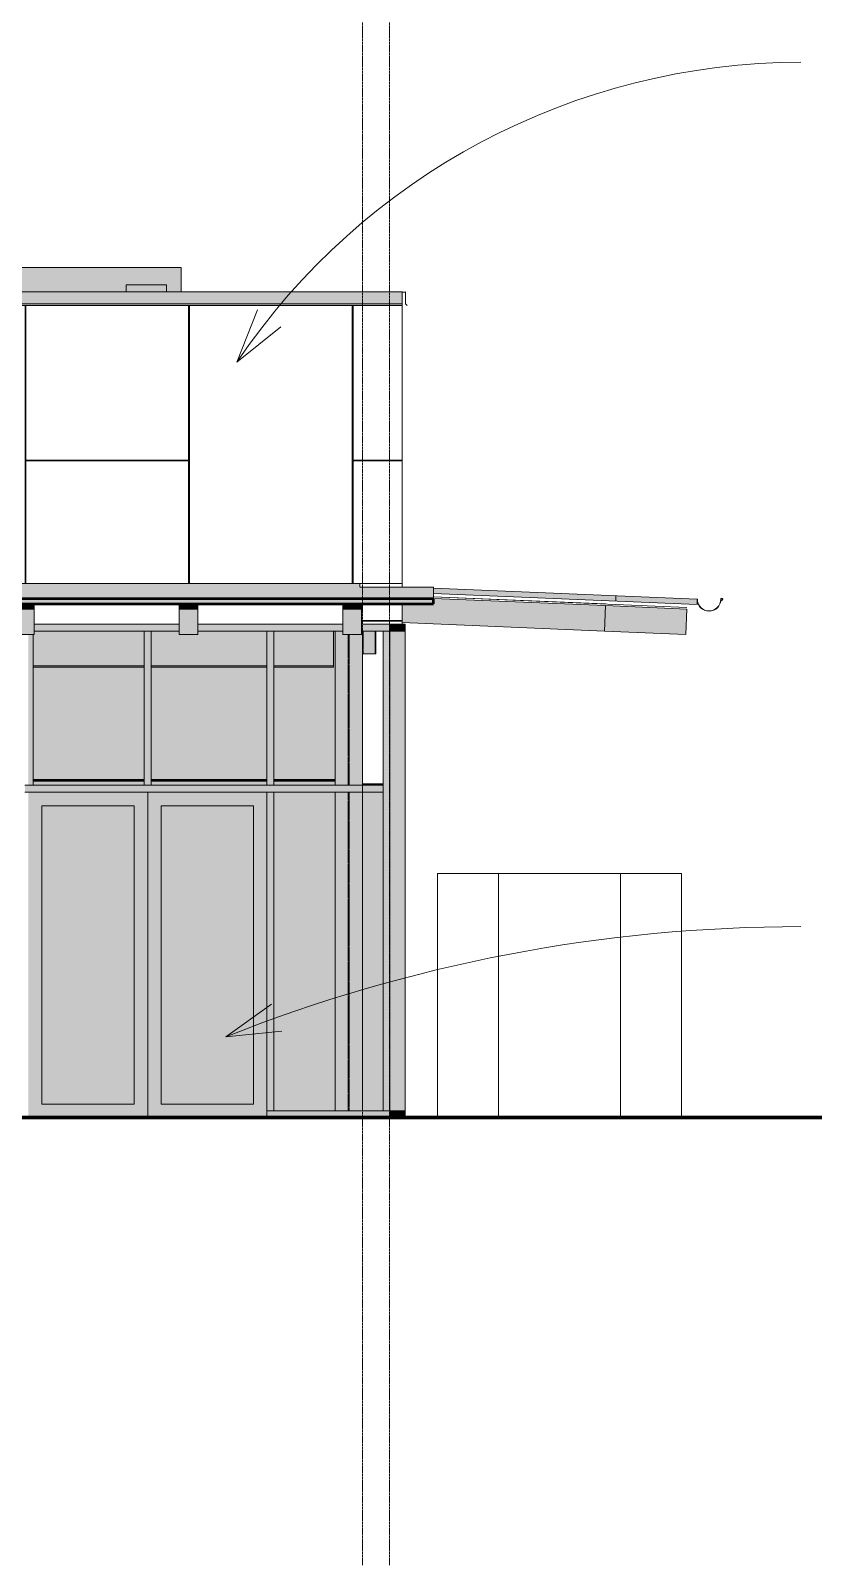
# Model space of a CAD drawing. Header units: inches. Extents: x 20478 to 36684, y -248 to 750.
# Drawn here: x 22689.5 to 22920.3, y -132 to 320.5 of the extents above; entities that cross this region are included whole.
import ezdxf

# ---------------------------------------------------------------- set-up
doc = ezdxf.new("R2010")
doc.units = ezdxf.units.IN
doc.header["$MEASUREMENT"] = 0
doc.linetypes.add('Grid Line 1_2_', pattern=[0.875, 0.5, -0.125, 0.125, -0.125])
doc.linetypes.add('Hidden 1_8_', pattern=[0.1875, 0.125, -0.0625])
for name, color, linetype, lineweight in [('A-DOOR', 31, 'Continuous', 13), ('A-GLAZ-CWMG', 51, 'Continuous', 9), ('A-ROOF', 132, 'Continuous', 13), ('A-ROOF-OTLN', 132, 'Continuous', 9), ('A-WALL', 113, 'Continuous', 13), ('A-WALL-PATT', 111, 'Continuous', 13), ('C-TOPO', 7, 'Continuous', 9), ('E-ELEC-EQPM', 71, 'Continuous', 9), ('G-ANNO-TEXT', 231, 'Continuous', 9), ('I-WALL', 2, 'Continuous', 13), ('L-SITE-WALL', 31, 'Continuous', 13), ('M-EQPM', 50, 'Continuous', 9), ('S-BEAM', 12, 'Continuous', 9), ('S-COLS', 52, 'Continuous', 9), ('S-GRID', 1, 'Continuous', 9)]:
    doc.layers.add(name, color=color, linetype=linetype, lineweight=lineweight)
pattern_1 = [(90, (22247.8, 677.25), (-193, -193), [48, -145]), (180, (22247.8, 677.25), (-2e-14, -193), [96.25, -96.75]), (270, (22151.55, 725.25), (-193, -193), [48, -145]), (180, (22247.8, 725.25), (-2e-14, -193), [96.25, -96.75]), (270, (22151.3, 725.25), (-193, -193), [48, -145]), (180, (22151.3, 725.25), (-2e-14, -193), [96.25, -96.75]), (90, (22055.05, 677.25), (-193, -193), [48, -145]), (180, (22151.3, 677.25), (-2e-14, -193), [96.25, -96.75]), (90, (22199.8, 725.5), (-193, -193), [48, -145]), (180, (22248.05, 725.5), (-2e-14, -193), [48.25, -144.75]), (180, (22248.05, 773.5), (-2e-14, -193), [48.25, -144.75]), (90, (22103.3, 725.5), (-193, -193), [48, -145]), (180, (22199.55, 725.5), (-2e-14, -193), [96.25, -96.75]), (270, (22199.55, 773.5), (-193, -193), [48, -145]), (180, (22199.55, 773.5), (-2e-14, -193), [96.25, -96.75]), (180, (22103.05, 725.5), (-2e-14, -193), [48, -145]), (270, (22103.05, 773.5), (-193, -193), [48, -145]), (180, (22103.05, 773.5), (-2e-14, -193), [48, -145]), (90, (22247.8, 773.75), (-193, -193), [48, -145]), (180, (22247.8, 773.75), (-2e-14, -193), [96.25, -96.75]), (270, (22151.55, 821.75), (-193, -193), [48, -145]), (180, (22247.8, 821.75), (-2e-14, -193), [96.25, -96.75]), (270, (22151.3, 821.75), (-193, -193), [48, -145]), (180, (22151.3, 821.75), (-2e-14, -193), [96.25, -96.75]), (270, (22055.05, 821.75), (-193, -193), [48, -145]), (180, (22151.3, 773.75), (-2e-14, -193), [96.25, -96.75]), (90, (22199.8, 822), (-193, -193), [48, -145]), (180, (22248.05, 822), (-2e-14, -193), [48.25, -144.75]), (180, (22248.05, 870), (-2e-14, -193), [48.25, -144.75]), (90, (22103.3, 822), (-193, -193), [48, -145]), (180, (22199.55, 822), (-2e-14, -193), [96.25, -96.75]), (270, (22199.55, 870), (-193, -193), [48, -145]), (180, (22199.55, 870), (-2e-14, -193), [96.25, -96.75]), (180, (22103.05, 822), (-2e-14, -193), [48, -145]), (270, (22103.05, 870), (-193, -193), [48, -145]), (180, (22103.05, 870), (-2e-14, -193), [48, -145])]

# ---------------------------------------------------------------- blocks, each defined once
blk = doc.blocks.new('Girt_C - 8_D-1111111-Elevation - West')
at = {"layer": 'S-BEAM'}
h = blk.add_hatch(color=256, dxfattribs=at)
h.paths.add_polyline_path([(22104.34, 99.25), (22294.74, 99.25), (22294.74, 99.73), (21812.22, 99.73), (21812.16, 99.54), (21811.9, 99.33), (21811.81, 99.25), (22026.88, 99.25)], flags=0)
h.paths.add_polyline_path([(22779.3, 99.25), (22779.3, 99.73), (22761.18, 99.73), (22761.18, 99.25), (22762.8, 99.25)], flags=0)
h.paths.add_polyline_path([(21143.93, 99.25), (21143.93, 99.73), (21143.68, 99.73), (21143.68, 99.25)], flags=0)
h.paths.add_polyline_path([(21145.93, 99.25), (21180.12, 99.25), (21180.12, 99.73), (21145.93, 99.73)], flags=0)
h.paths.add_polyline_path([(22759.18, 99.25), (22759.18, 99.73), (22724.99, 99.73), (22724.99, 99.25)], flags=0)
h.paths.add_polyline_path([(21733, 99.25), (21766.07, 99.25), (21766.07, 99.73), (21733, 99.73)], flags=0)
h.paths.add_polyline_path([(22722.99, 99.25), (22722.99, 99.73), (22690.18, 99.73), (22690.18, 99.25)], flags=0)
h.paths.add_polyline_path([(21768.07, 99.25), (21802.25, 99.25), (21802.25, 99.73), (21768.07, 99.73)], flags=0)
h.paths.add_polyline_path([(22685.43, 99.25), (22685.43, 99.73), (22652.62, 99.73), (22652.62, 99.25)], flags=0)
h.paths.add_polyline_path([(22650.62, 99.25), (22650.62, 99.73), (22616.43, 99.73), (22616.43, 99.25), (22646.6, 99.25)], flags=0)
h.paths.add_polyline_path([(21804.37, 99.25), (21804.35, 99.54), (21804.25, 99.73), (21804.25, 99.25)], flags=0)
h.paths.add_polyline_path([(22614.43, 99.25), (22614.43, 99.73), (22580.24, 99.73), (22580.24, 99.25)], flags=0)
h.paths.add_polyline_path([(22578.24, 99.25), (22578.24, 99.73), (22545.18, 99.73), (22545.18, 99.25), (22569.14, 99.25)], flags=0)
h.paths.add_polyline_path([(22543.18, 99.25), (22543.18, 99.73), (22542.93, 99.73), (22542.93, 99.25)], flags=0)
h.paths.add_polyline_path([(22334.55, 99.25), (22334.55, 99.73), (22300.37, 99.73), (22300.37, 99.25)], flags=0)
h = blk.add_hatch(color=256, dxfattribs=at)
h.paths.add_polyline_path([(21143.93, 96.88), (21143.93, 99.25), (21143.68, 99.25), (21143.68, 96.88)], flags=0)
h.paths.add_polyline_path([(22181.81, 96.88), (22294.74, 96.88), (22294.74, 99.25), (21807.99, 99.25), (21807.99, 96.88), (22104.34, 96.88)], flags=0)
h.paths.add_polyline_path([(22543.18, 96.88), (22543.18, 99.25), (22542.93, 99.25), (22542.93, 96.88)], flags=0)
h.paths.add_polyline_path([(21804.37, 96.88), (21804.37, 99.25), (21804.25, 99.25), (21804.25, 96.88)], flags=0)
h.paths.add_polyline_path([(22685.43, 98), (22685.43, 99.25), (22652.62, 99.25), (22652.62, 98), (22653.99, 98)], flags=0)
h.paths.add_polyline_path([(22646.6, 98), (22650.62, 98), (22650.62, 99.25), (22616.43, 99.25), (22616.43, 98)], flags=0)
h.paths.add_polyline_path([(21766.07, 98), (21766.07, 99.25), (21733, 99.25), (21733, 98)], flags=0)
h.paths.add_polyline_path([(22614.43, 98), (22614.43, 99.25), (22580.24, 99.25), (22580.24, 98)], flags=0)
h.paths.add_polyline_path([(21794.48, 98), (21802.25, 98), (21802.25, 99.25), (21768.07, 99.25), (21768.07, 98)], flags=0)
h.paths.add_polyline_path([(22569.14, 98), (22578.24, 98), (22578.24, 99.25), (22545.18, 99.25), (22545.18, 98), (22549.77, 98)], flags=0)
h.paths.add_polyline_path([(21174.76, 98), (21180.12, 98), (21180.12, 99.25), (21145.93, 99.25), (21145.93, 98), (21155.39, 98)], flags=0)
h.paths.add_polyline_path([(22690.18, 98), (22722.99, 98), (22722.99, 99.25), (22690.18, 99.25)], flags=0)
h.paths.add_polyline_path([(22759.18, 98), (22759.18, 99.25), (22724.99, 99.25), (22724.99, 98)], flags=0)
h.paths.add_polyline_path([(22300.37, 98), (22334.55, 98), (22334.55, 99.25), (22300.37, 99.25)], flags=0)
h.paths.add_polyline_path([(22761.18, 98), (22779.3, 98), (22779.3, 99.25), (22761.18, 99.25)], flags=0)
for p, q in [((22690.18, 99.73), (22722.99, 99.73)), ((22724.99, 99.73), (22759.18, 99.73)), ((22761.18, 99.73), (22779.3, 99.73)), ((22779.3, 99.73), (22779.3, 99.25)), ((22722.99, 99.25), (22690.18, 99.25)), ((22759.18, 99.25), (22724.99, 99.25)), ((22779.3, 99.25), (22761.18, 99.25)), ((22779.3, 99.25), (22779.3, 98))]:
    blk.add_line(p, q, dxfattribs=at)
blk = doc.blocks.new('W-Wide Flange-Column - B3_B-1169465-Elevation - West')
at = {"layer": 'S-COLS'}
h = blk.add_hatch(color=256, dxfattribs=at)
h.paths.add_polyline_path([(22787.3, 2), (22787.3, 96), (22779.3, 96), (22779.3, 2)], flags=0)
h.paths.add_polyline_path([(22779.3, 98), (22787.3, 98), (22787.3, 143.5), (22787.05, 143.5), (22787.01, 142.48), (22781.55, 142.48), (22781.55, 143.5), (22779.3, 143.5), (22779.3, 99.2)], flags=0)
for p, q in [((22779.3, 143.5), (22779.3, 99.73)), ((22787.3, 143.5), (22787.3, 98)), ((22779.3, 96), (22779.3, 2)), ((22787.3, 96), (22787.3, 2))]:
    blk.add_line(p, q, dxfattribs=at)
at = {"layer": 'S-COLS', "linetype": 'Hidden 1_8_'}
for p, q in [((22783.15, 98), (22783.15, 142.48)), ((22783.46, 142.48), (22783.46, 98)), ((22783.15, 2), (22783.15, 96)), ((22783.46, 96), (22783.46, 2))]:
    blk.add_line(p, q, dxfattribs=at)
blk = doc.blocks.new('HSS-Hollow Structural Section-Column - HSS4X4X1_4-1159161-Elevation - West')
at = {"layer": 'S-COLS', "linetype": 'Hidden 1_8_'}
for p, q in [((22787.54, 143.5), (22787.54, 136.73)), ((22791.07, 136.73), (22791.07, 143.5))]:
    blk.add_line(p, q, dxfattribs=at)
blk = doc.blocks.new('Carrier_48TC_Standard_Efficiency_Gas_Heat_Electric_Cooling_Packaged_Rooftop_Unit_3_to_15_nominal_tons - 15 ton 48TC__16-873539-Elevation - West')
at = {"layer": 'M-EQPM'}
for points in [[(22622.49, 243.5), (22622.49, 250.7), (22559.12, 250.7), (22559.12, 243.5), (22606.24, 243.5), (22606.24, 245.58), (22618.12, 245.58), (22618.12, 243.5)], [(22618.12, 243.5), (22618.12, 245.58), (22606.24, 245.58), (22606.24, 243.5)]]:
    blk.add_hatch(color=256, dxfattribs=at).paths.add_polyline_path(points, flags=0)
for p, q in [((22559.12, 250.7), (22622.49, 250.7)), ((22559.12, 243.5), (22559.12, 250.7)), ((22622.49, 250.7), (22622.49, 243.5)), ((22618.12, 245.58), (22606.24, 245.58)), ((22606.24, 245.58), (22606.24, 243.5)), ((22618.12, 243.5), (22618.12, 245.58))]:
    blk.add_line(p, q, dxfattribs=at)
blk = doc.blocks.new('W-Wide Flange - W12X19-1098423-Elevation - West')
at = {"layer": 'S-BEAM'}
h = blk.add_hatch(color=256, dxfattribs=at)
h.paths.add_polyline_path([(21149.8, 133.73), (21180.12, 133.73), (21180.12, 143.5), (21149.8, 143.5), (21149.8, 135.08)], flags=0)
h.paths.add_polyline_path([(22102.8, 133.73), (22102.8, 141.88), (21873.55, 141.88), (21873.55, 133.73), (22065.61, 133.73)], flags=0)
h.paths.add_polyline_path([(22778.8, 133.73), (22778.8, 143.5), (22761.18, 143.5), (22761.18, 133.73), (22762.8, 133.73)], flags=0)
h.paths.add_polyline_path([(22114.8, 133.73), (22294.74, 133.73), (22294.74, 141.88), (22114.8, 141.88), (22114.8, 135.08)], flags=0)
h.paths.add_polyline_path([(22733.3, 133.73), (22759.18, 133.73), (22759.18, 143.5), (22738.8, 143.5), (22738.8, 142.48), (22733.3, 142.48), (22733.3, 143.5), (22724.99, 143.5), (22724.99, 133.73)], flags=0)
h.paths.add_polyline_path([(21733, 133.73), (21766.07, 133.73), (21766.07, 143.5), (21733, 143.5), (21733, 135.08)], flags=0)
h.paths.add_polyline_path([(22690.18, 133.73), (22722.99, 133.73), (22722.99, 143.5), (22690.55, 143.5), (22690.55, 142.48), (22690.18, 142.48)], flags=0)
h.paths.add_polyline_path([(21768.07, 133.73), (21802.25, 133.73), (21802.25, 143.5), (21768.07, 143.5), (21768.07, 135.08)], flags=0)
h.paths.add_polyline_path([(22685.43, 133.73), (22685.43, 142.48), (22685.05, 142.48), (22685.05, 143.5), (22652.62, 143.5), (22652.62, 133.73), (22685.34, 133.73)], flags=0)
h.paths.add_polyline_path([(21812.25, 133.73), (21861.55, 133.73), (21861.55, 141.88), (21812.25, 141.88), (21812.25, 135.08)], flags=0)
h.paths.add_polyline_path([(22646.6, 133.73), (22650.62, 133.73), (22650.62, 143.5), (22642.3, 143.5), (22642.3, 142.48), (22636.8, 142.48), (22636.8, 143.5), (22616.43, 143.5), (22616.43, 133.73), (22642.3, 133.73)], flags=0)
h.paths.add_polyline_path([(22300.37, 133.73), (22334.55, 133.73), (22334.55, 143.5), (22300.37, 143.48), (22300.37, 135.08)], flags=0)
h.paths.add_polyline_path([(22588.55, 133.73), (22614.43, 133.73), (22614.43, 143.5), (22594.05, 143.5), (22594.05, 142.48), (22588.55, 142.48), (22588.55, 143.5), (22580.24, 143.5), (22580.24, 133.73)], flags=0)
h.paths.add_polyline_path([(22549.05, 133.73), (22578.24, 133.73), (22578.24, 143.5), (22549.05, 143.5), (22549.05, 135.08)], flags=0)
h.paths.add_polyline_path([(21804.3, 144), (21804.37, 144), (21804.35, 144.18), (21804.25, 144.18), (21804.29, 144)], flags=0)
h = blk.add_hatch(color=256, dxfattribs=at)
h.paths.add_polyline_path([(22762.8, 133.2), (22778.8, 133.22), (22778.8, 133.73), (22761.18, 133.73), (22761.18, 133.2)], flags=0)
h.paths.add_polyline_path([(21910.68, 133.2), (22102.8, 133.24), (22102.8, 133.73), (21873.55, 133.73), (21873.55, 133.2)], flags=0)
h.paths.add_polyline_path([(21861.55, 133.2), (21861.55, 133.73), (21812.25, 133.73), (21812.25, 133.2), (21852.58, 133.2)], flags=0)
h.paths.add_polyline_path([(22114.8, 133.2), (22294.74, 133.23), (22294.74, 133.73), (22114.8, 133.73), (22114.8, 133.21)], flags=0)
h.paths.add_polyline_path([(22759.18, 133.2), (22759.18, 133.73), (22724.99, 133.73), (22724.99, 133.2)], flags=0)
h.paths.add_polyline_path([(22300.37, 133.2), (22334.55, 133.23), (22334.55, 133.73), (22300.37, 133.73), (22300.37, 133.21)], flags=0)
h.paths.add_polyline_path([(21802.25, 133.2), (21802.25, 133.73), (21768.07, 133.73), (21768.07, 133.2), (21794.48, 133.2)], flags=0)
h.paths.add_polyline_path([(22549.05, 133.2), (22578.24, 133.23), (22578.24, 133.73), (22549.05, 133.73), (22549.05, 133.2)], flags=0)
h.paths.add_polyline_path([(21766.07, 133.2), (21766.07, 133.73), (21733, 133.73), (21733, 133.2), (21755.75, 133.2)], flags=0)
h.paths.add_polyline_path([(22580.24, 133.2), (22614.43, 133.22), (22614.43, 133.73), (22580.24, 133.73), (22580.24, 133.2)], flags=0)
h.paths.add_polyline_path([(22616.43, 133.2), (22650.62, 133.22), (22650.62, 133.73), (22616.43, 133.73), (22616.43, 133.2)], flags=0)
h.paths.add_polyline_path([(21149.8, 133.2), (21180.12, 133.22), (21180.12, 133.73), (21149.8, 133.71), (21149.8, 133.22)], flags=0)
h.paths.add_polyline_path([(22652.62, 133.2), (22685.43, 133.22), (22685.43, 133.73), (22652.62, 133.73), (22652.62, 133.2)], flags=0)
h.paths.add_polyline_path([(22690.18, 133.2), (22722.99, 133.22), (22722.99, 133.73), (22690.18, 133.73), (22690.18, 133.2)], flags=0)
h = blk.add_hatch(color=256, dxfattribs=at)
h.paths.add_polyline_path([(22762.8, 132.85), (22778.8, 132.85), (22778.8, 133.2), (22761.18, 133.2), (22761.18, 132.85)], flags=0)
h.paths.add_polyline_path([(21155.39, 132.85), (21180.12, 132.85), (21180.12, 133.2), (21149.8, 133.2), (21149.8, 132.85)], flags=0)
h.paths.add_polyline_path([(21733, 132.85), (21766.07, 132.85), (21766.07, 133.2), (21733, 133.2)], flags=0)
h.paths.add_polyline_path([(22759.18, 132.85), (22759.18, 133.2), (22724.99, 133.2), (22724.99, 132.85)], flags=0)
h.paths.add_polyline_path([(22722.99, 132.85), (22722.99, 133.2), (22690.18, 133.2), (22690.18, 132.85)], flags=0)
h.paths.add_polyline_path([(21768.07, 132.85), (21802.25, 132.85), (21802.25, 133.2), (21768.07, 133.2)], flags=0)
h.paths.add_polyline_path([(22685.43, 132.85), (22685.43, 133.2), (22652.62, 133.2), (22652.62, 132.85), (22685.34, 132.85)], flags=0)
h.paths.add_polyline_path([(21812.25, 132.85), (21861.55, 132.85), (21861.55, 133.2), (21812.25, 133.2)], flags=0)
h.paths.add_polyline_path([(22650.62, 132.85), (22650.62, 133.2), (22616.43, 133.2), (22616.43, 132.85), (22646.6, 132.85)], flags=0)
h.paths.add_polyline_path([(21873.55, 132.85), (22102.8, 132.85), (22102.8, 133.2), (21873.55, 133.2)], flags=0)
h.paths.add_polyline_path([(22614.43, 132.85), (22614.43, 133.2), (22580.24, 133.2), (22580.24, 132.85)], flags=0)
h.paths.add_polyline_path([(22578.24, 132.85), (22578.24, 133.2), (22549.05, 133.2), (22549.05, 132.85), (22569.14, 132.85)], flags=0)
h.paths.add_polyline_path([(22334.55, 132.85), (22334.55, 133.2), (22300.37, 133.2), (22300.37, 132.85)], flags=0)
h.paths.add_polyline_path([(22294.74, 132.85), (22294.74, 133.2), (22114.8, 133.2), (22114.8, 132.85), (22259.28, 132.85)], flags=0)
for p, q in [((22778.8, 143.5), (22778.8, 133.73)), ((22690.18, 133.2), (22722.99, 133.2)), ((22690.18, 132.85), (22722.99, 132.85)), ((22724.99, 133.2), (22759.18, 133.2)), ((22724.99, 132.85), (22759.18, 132.85)), ((22761.18, 133.2), (22778.8, 133.2)), ((22761.18, 132.85), (22778.8, 132.85)), ((22778.8, 133.73), (22778.8, 133.2)), ((22778.8, 133.2), (22778.8, 132.85))]:
    blk.add_line(p, q, dxfattribs=at)
blk = doc.blocks.new('Rectangular Mullion - Exterior 2_ x 4_5_-1142379-Elevation - West')
at = {"layer": 'A-GLAZ-CWMG'}
blk.add_hatch(color=256, dxfattribs=at).paths.add_polyline_path([(22799.93, 2), (22799.93, 97), (22795.43, 97), (22795.43, 2)], flags=0)
for p, q in [((22795.43, 2), (22795.43, 97)), ((22799.93, 97), (22799.93, 2)), ((22799.93, 2), (22795.43, 2))]:
    blk.add_line(p, q, dxfattribs=at)
blk = doc.blocks.new('Rectangular Mullion - Exterior 2_ x 4_5_-1142380-Elevation - West')
at = {"layer": 'A-GLAZ-CWMG'}
blk.add_hatch(color=256, dxfattribs=at).paths.add_polyline_path([(22799.93, 97), (22799.93, 143.5), (22795.43, 143.5), (22795.43, 97)], flags=0)
for p, q in [((22795.43, 143.5), (22799.93, 143.5)), ((22795.43, 97), (22795.43, 143.5)), ((22799.93, 143.5), (22799.93, 97))]:
    blk.add_line(p, q, dxfattribs=at)
blk = doc.blocks.new('Transformer-Dry-Type-Siemens - 6x6x6-1004770-Elevation - West')
at = {"layer": 'E-ELEC-EQPM'}
for p, q in [((22809.46, 72), (22809.46, 0)), ((22827.46, 72), (22809.46, 72)), ((22827.46, 72), (22809.46, 72)), ((22809.46, 72), (22809.46, 0)), ((22881.46, 72), (22863.46, 72)), ((22881.46, 72), (22863.46, 72)), ((22881.46, 0), (22881.46, 72)), ((22881.46, 0), (22881.46, 72))]:
    blk.add_line(p, q, dxfattribs=at)
blk = doc.blocks.new('Transformer-Dry-Type-Siemens - 6x3x6-1005805-Elevation - West')
at = {"layer": 'E-ELEC-EQPM'}
for p, q in [((22827.46, 72), (22827.46, 0)), ((22863.46, 72), (22827.46, 72)), ((22863.46, 72), (22827.46, 72)), ((22827.46, 72), (22827.46, 0)), ((22863.46, 0), (22863.46, 72)), ((22863.46, 0), (22863.46, 72))]:
    blk.add_line(p, q, dxfattribs=at)
blk = doc.blocks.new('Rectangular Mullion - Exterior 2_ x 4_5_-1142387-Elevation - West')
at = {"layer": 'A-GLAZ-CWMG'}
blk.add_hatch(color=256, dxfattribs=at).paths.add_polyline_path([(22795.43, 2), (22795.43, 97), (22793.43, 97), (22793.43, 2)], flags=0)
for p, q in [((22793.43, 97), (22793.43, 2)), ((22795.43, 2), (22795.43, 97)), ((22795.43, 2), (22793.43, 2))]:
    blk.add_line(p, q, dxfattribs=at)
blk = doc.blocks.new('Rectangular Mullion - Exterior 2_ x 4_5_-1142388-Elevation - West')
at = {"layer": 'A-GLAZ-CWMG'}
blk.add_hatch(color=256, dxfattribs=at).paths.add_polyline_path([(22795.43, 97), (22795.43, 143.5), (22793.43, 143.5), (22793.43, 97)], flags=0)
for p, q in [((22793.43, 143.5), (22795.43, 143.5)), ((22793.43, 143.5), (22793.43, 97)), ((22795.43, 97), (22795.43, 143.5))]:
    blk.add_line(p, q, dxfattribs=at)
blk = doc.blocks.new('Door_Single_Storefront - one-1142389-Elevation - West')
at = {"layer": 'A-DOOR'}
h = blk.add_hatch(color=256, dxfattribs=at)
h.paths.add_polyline_path([(22723.99, 0), (22723.99, 96), (22688.8, 96), (22688.8, 0), (22720.92, 0)], flags=0)
h.paths.add_polyline_path([(22719.99, 4), (22692.8, 4), (22692.8, 92), (22719.99, 92), (22719.99, 76.5)], flags=0)
blk.add_hatch(color=256, dxfattribs=at).paths.add_polyline_path([(22692.8, 4), (22719.99, 4), (22719.99, 92), (22692.8, 92), (22692.8, 31.19)], flags=0)
for p, q in [((22723.99, 96), (22723.99, 0)), ((22692.8, 92), (22692.8, 4)), ((22692.8, 92), (22719.99, 92)), ((22719.99, 4), (22719.99, 92)), ((22692.8, 4), (22719.99, 4))]:
    blk.add_line(p, q, dxfattribs=at)
blk = doc.blocks.new('Door_Single_Storefront - one-1142390-Elevation - West')
at = {"layer": 'A-DOOR'}
h = blk.add_hatch(color=256, dxfattribs=at)
h.paths.add_polyline_path([(22759.18, 0), (22759.18, 96), (22723.99, 96), (22723.99, 0), (22724.07, 0)], flags=0)
h.paths.add_polyline_path([(22755.18, 4), (22727.99, 4), (22727.99, 92), (22755.18, 92), (22755.18, 76.5)], flags=0)
blk.add_hatch(color=256, dxfattribs=at).paths.add_polyline_path([(22755.18, 4), (22755.18, 92), (22727.99, 92), (22727.99, 4)], flags=0)
for p, q in [((22723.99, 0), (22723.99, 96)), ((22727.99, 92), (22727.99, 4)), ((22727.99, 92), (22755.18, 92)), ((22755.18, 4), (22755.18, 92)), ((22727.99, 4), (22755.18, 4))]:
    blk.add_line(p, q, dxfattribs=at)
blk = doc.blocks.new('Rectangular Mullion - Exterior 2_ x 4_5_-V6-Elevation - West')
at = {"layer": 'A-GLAZ-CWMG'}
blk.add_hatch(color=256, dxfattribs=at).paths.add_polyline_path([(22723.99, 143.5), (22723.99, 145.5), (22690.55, 145.5), (22690.55, 143.5)], flags=0)
for p, q in [((22723.99, 145.5), (22690.55, 145.5)), ((22690.55, 143.5), (22723.99, 143.5))]:
    blk.add_line(p, q, dxfattribs=at)
blk = doc.blocks.new('Rectangular Mullion - Exterior 2_ x 4_5_-1135276-Elevation - West')
at = {"layer": 'A-GLAZ-CWMG'}
h = blk.add_hatch(color=256, dxfattribs=at)
h.paths.add_polyline_path([(22588.55, 143.5), (22588.55, 145.5), (22579.24, 145.5), (22579.24, 143.5)], flags=0)
h.paths.add_polyline_path([(22615.43, 143.5), (22615.43, 145.5), (22594.05, 145.5), (22594.05, 143.5)], flags=0)
for p, q in [((22588.55, 145.5), (22579.24, 145.5)), ((22615.43, 145.5), (22594.05, 145.5)), ((22579.24, 143.5), (22588.55, 143.5)), ((22594.05, 143.5), (22615.43, 143.5))]:
    blk.add_line(p, q, dxfattribs=at)
blk = doc.blocks.new('Rectangular Mullion - Exterior 2_ x 4_5_-1135281-Elevation - West')
at = {"layer": 'A-GLAZ-CWMG'}
blk.add_hatch(color=256, dxfattribs=at).paths.add_polyline_path([(22646.6, 96), (22651.62, 96), (22651.62, 98), (22615.43, 98), (22615.43, 96)], flags=0)
for p, q in [((22651.62, 98), (22615.43, 98)), ((22615.43, 96), (22651.62, 96))]:
    blk.add_line(p, q, dxfattribs=at)
blk = doc.blocks.new('Rectangular Mullion - Exterior 2_ x 4_5_-1142343-Elevation - West')
at = {"layer": 'A-GLAZ-CWMG'}
blk.add_hatch(color=256, dxfattribs=at).paths.add_polyline_path([(22616.43, 2), (22616.43, 96), (22614.43, 96), (22614.43, 2)], flags=0)
for p, q in [((22614.43, 96), (22616.43, 96)), ((22614.43, 96), (22614.43, 2)), ((22616.43, 2), (22616.43, 96)), ((22616.43, 2), (22614.43, 2))]:
    blk.add_line(p, q, dxfattribs=at)
blk = doc.blocks.new('Rectangular Mullion - Exterior 2_ x 4_5_-1142344-Elevation - West')
at = {"layer": 'A-GLAZ-CWMG'}
blk.add_hatch(color=256, dxfattribs=at).paths.add_polyline_path([(22616.43, 98), (22616.43, 143.5), (22614.43, 143.5), (22614.43, 98)], flags=0)
for p, q in [((22614.43, 143.5), (22616.43, 143.5)), ((22614.43, 143.5), (22614.43, 98)), ((22616.43, 98), (22616.43, 143.5)), ((22616.43, 98), (22614.43, 98))]:
    blk.add_line(p, q, dxfattribs=at)
blk = doc.blocks.new('Rectangular Mullion - Exterior 2_ x 4_5_-1146371-Elevation - West')
at = {"layer": 'A-GLAZ-CWMG'}
blk.add_hatch(color=256, dxfattribs=at).paths.add_polyline_path([(22795.43, 143.5), (22799.93, 143.5), (22799.93, 145.5), (22795.43, 145.5), (22795.43, 144.85)], flags=0)
for p, q in [((22795.43, 145.5), (22795.43, 143.5)), ((22799.93, 145.5), (22795.43, 145.5)), ((22799.93, 143.5), (22799.93, 145.5)), ((22795.43, 143.5), (22799.93, 143.5))]:
    blk.add_line(p, q, dxfattribs=at)
blk = doc.blocks.new('Rectangular Mullion - Exterior 2_ x 4_5_-1135331-Elevation - West')
at = {"layer": 'A-GLAZ-CWMG'}
h = blk.add_hatch(color=256, dxfattribs=at)
h.paths.add_polyline_path([(22760.18, 143.5), (22781.55, 143.5), (22781.55, 145.5), (22760.18, 145.5)], flags=0)
h.paths.add_polyline_path([(22791.85, 143.5), (22795.43, 143.5), (22795.43, 145.5), (22787.05, 145.5), (22787.05, 143.5)], flags=0)
for p, q in [((22781.55, 145.5), (22760.18, 145.5)), ((22795.43, 145.5), (22787.05, 145.5)), ((22795.43, 145.5), (22795.43, 143.5)), ((22760.18, 143.5), (22781.55, 143.5)), ((22787.05, 143.5), (22795.43, 143.5))]:
    blk.add_line(p, q, dxfattribs=at)
blk = doc.blocks.new('Rectangular Mullion - Exterior 2_ x 4_5_-1135332-Elevation - West')
at = {"layer": 'A-GLAZ-CWMG'}
blk.add_hatch(color=256, dxfattribs=at).paths.add_polyline_path([(22795.43, 0), (22795.43, 2), (22759.18, 2), (22759.18, 0)], flags=0)
for p, q in [((22759.18, 0), (22759.18, 2)), ((22795.43, 2), (22759.18, 2)), ((22795.43, 2), (22795.43, 0))]:
    blk.add_line(p, q, dxfattribs=at)
blk = doc.blocks.new('Rectangular Mullion - Exterior 2_ x 4_5_-1135333-Elevation - West')
at = {"layer": 'A-GLAZ-CWMG'}
blk.add_hatch(color=256, dxfattribs=at).paths.add_polyline_path([(22793.43, 96), (22793.43, 98), (22760.18, 98), (22760.18, 96), (22762.8, 96)], flags=0)
for p, q in [((22793.43, 98), (22760.18, 98)), ((22760.18, 96), (22793.43, 96)), ((22793.43, 98), (22793.43, 96))]:
    blk.add_line(p, q, dxfattribs=at)
blk = doc.blocks.new('Rectangular Mullion - Exterior 2_ x 4_5_-1146372-Elevation - West')
at = {"layer": 'A-GLAZ-CWMG'}
blk.add_hatch(color=256, dxfattribs=at).paths.add_polyline_path([(22799.93, 0), (22799.93, 2), (22795.43, 2), (22795.43, 0)], flags=0)
for p, q in [((22799.93, 2), (22795.43, 2)), ((22795.43, 2), (22795.43, 0)), ((22799.93, 0), (22799.93, 2))]:
    blk.add_line(p, q, dxfattribs=at)
blk = doc.blocks.new('Dimension Lumber - 5_5 x 7_5 Glulam-1165141-Elevation - West')
at = {"layer": 'S-BEAM'}
for points in [[(22786.55, 149.98), (22787.05, 149.98), (22787.05, 151.52), (22781.55, 151.52), (22781.55, 149.98), (22782.17, 149.98)], [(22781.55, 142.48), (22787.05, 142.48), (22787.05, 149.98), (22781.55, 149.98)]]:
    blk.add_hatch(color=256, dxfattribs=at).paths.add_polyline_path(points, flags=0)
for p, q in [((22781.55, 151.52), (22781.55, 149.98)), ((22787.05, 149.98), (22781.55, 149.98)), ((22781.55, 149.98), (22781.55, 142.48)), ((22787.05, 149.98), (22787.05, 151.52)), ((22787.05, 142.48), (22787.05, 149.98)), ((22781.55, 142.48), (22787.05, 142.48))]:
    blk.add_line(p, q, dxfattribs=at)
blk = doc.blocks.new('Dimension Lumber - 5_5 x 7_5 Glulam-1166127-Elevation - West')
at = {"layer": 'S-BEAM'}
blk.add_hatch(color=256, dxfattribs=at).paths.add_polyline_path([(22882.71, 142.48), (22883.03, 149.98), (22859.04, 150.98), (22858.72, 143.48), (22879, 142.64)], flags=0)
for p, q in [((22859.04, 150.98), (22883.03, 149.98)), ((22883.03, 149.98), (22882.71, 142.48)), ((22882.71, 142.48), (22858.72, 143.48))]:
    blk.add_line(p, q, dxfattribs=at)
blk = doc.blocks.new('Dimension Lumber - 5_5 x 7_5 Glulam-1170176-Elevation - West')
at = {"layer": 'S-BEAM'}
blk.add_hatch(color=256, dxfattribs=at).paths.add_polyline_path([(22858.72, 143.48), (22859.04, 150.98), (22808.3, 153.09), (22808.3, 151.52), (22799.05, 151.52), (22799.05, 145.97), (22808.3, 145.58)], flags=0)
for p, q in [((22808.3, 153.09), (22859.04, 150.98)), ((22859.04, 150.98), (22858.72, 143.48)), ((22858.72, 143.48), (22799.05, 145.97))]:
    blk.add_line(p, q, dxfattribs=at)

msp = doc.modelspace()

# ---------------------------------------------------------------- hatches: boundary and pattern name
at = {"layer": 'A-ROOF', "lineweight": 5}
for points in [[(22530.40554, 153.01822), (22808.30281, 153.01822), (22808.30281, 156.47786), (22786.55281, 156.5039), (22786.55281, 157.5), (22545.00267, 157.5), (22545.00267, 156.9489), (22543.92058, 156.89236), (22541.48915, 156.91549), (22541.10295, 156.9489), (22541.10295, 157.5), (22352.00267, 157.5), (22351.97979, 156.9488), (22350.92058, 156.89424), (22348.48915, 156.91736), (22348.10295, 156.95078), (22348.10295, 157.5), (22338.30281, 157.5), (22338.30281, 186.58199), (21121.80281, 186.58559), (21121.80281, 187.14453), (20889.05281, 187.14453), (20889.05281, 153.85286), (22519.05281, 153.85286), (22519.05281, 153.01822)], [(22862.05281, 152.35156), (22862.05281, 153.85286), (22808.30281, 156.09244), (22808.30281, 154.59114), (22846.05288, 153.01822)], [(22886.05281, 151.35156), (22886.05281, 152.85286), (22862.05281, 153.85286), (22862.05281, 152.35156), (22879.00104, 151.64538)]]:
    msp.add_hatch(color=256, dxfattribs=at).paths.add_polyline_path(points, flags=0)
at = {"layer": 'A-ROOF'}
msp.add_hatch(color=256, dxfattribs=at).paths.add_polyline_path([(22808.30281, 151.51692), (22808.30281, 153.01822), (22519.05281, 153.01822), (22519.05281, 151.51692), (22801.53537, 151.51692)], flags=0)
at = {"layer": 'A-ROOF-OTLN'}
msp.add_hatch(color=256, dxfattribs=at).paths.add_polyline_path([(22889.55281, 149.35286), (22890.45868, 149.47212), (22891.30281, 149.82177), (22892.02768, 150.37799), (22892.5839, 151.10286), (22892.93355, 151.94699), (22893.05281, 152.85286), (22892.99031, 152.85286), (22892.87318, 151.96317), (22892.52977, 151.13411), (22891.98349, 150.42218), (22891.27156, 149.8759), (22890.4425, 149.53249), (22889.55281, 149.41536), (22888.66312, 149.53249), (22887.83406, 149.8759), (22887.12213, 150.42218), (22886.57585, 151.13411), (22886.23244, 151.96317), (22886.11531, 152.85286), (22886.05281, 152.85286), (22886.17207, 151.94699), (22886.52172, 151.10286), (22887.07794, 150.37799), (22887.80281, 149.82177), (22888.64694, 149.47212)], flags=0)
at = {"layer": 'A-WALL', "lineweight": 5}
for points in [[(22724.06971, 239.5), (22799.05281, 239.5), (22799.05281, 240), (22337.30281, 240), (22336.80281, 239.5), (22569.13837, 239.5)], [(22724.06971, 240), (22799.05281, 240), (22799.05281, 243.5), (22337.30281, 243.5), (22337.30281, 240), (22569.13837, 240)]]:
    msp.add_hatch(color=256, dxfattribs=at).paths.add_polyline_path(points, flags=0)
at = {"layer": 'A-WALL', "lineweight": 9}
msp.add_hatch(color=256, dxfattribs=at).paths.add_polyline_path([(22800.50862, 239.45581), (22800.55281, 239.5), (22800.05281, 240), (22800.05281, 243.5), (22799.05281, 243.43414), (22799.05281, 243.38501), (22799.99031, 243.43414), (22799.99031, 239.97411)], flags=0)
at = {"layer": 'A-WALL-PATT', "lineweight": 9}
h = msp.add_hatch(dxfattribs=at)
h.set_pattern_fill('FP_5', color=256, style=0, pattern_type=2)
h.set_pattern_definition([(0, (22350.18, 145.5), (-193, 193), [48, -145]), (90, (22350.18, 145.5), (-193, 1e-14), [96.25, -96.75]), (180, (22398.18, 241.75), (-193, 193), [48, -145]), (90, (22398.18, 145.5), (-193, 1e-14), [96.25, -96.75]), (180, (22398.18, 242), (-193, 193), [48, -145]), (90, (22398.18, 242), (-193, 1e-14), [96.25, -96.75]), (0, (22350.18, 338.25), (-193, 193), [48, -145]), (90, (22350.18, 242), (-193, 1e-14), [96.25, -96.75]), (0, (22398.43, 193.5), (-193, 193), [48, -145]), (90, (22398.43, 145.25), (-193, 1e-14), [48.25, -144.75]), (90, (22446.43, 145.25), (-193, 1e-14), [48.25, -144.75]), (0, (22398.43, 290), (-193, 193), [48, -145]), (90, (22398.43, 193.75), (-193, 1e-14), [96.25, -96.75]), (180, (22446.43, 193.75), (-193, 193), [48, -145]), (90, (22446.43, 193.75), (-193, 1e-14), [96.25, -96.75]), (90, (22398.43, 290.25), (-193, 1e-14), [48, -145]), (180, (22446.43, 290.25), (-193, 193), [48, -145]), (90, (22446.43, 290.25), (-193, 1e-14), [48, -145]), (0, (22446.68, 145.5), (-193, 193), [48, -145]), (90, (22446.68, 145.5), (-193, 1e-14), [96.25, -96.75]), (180, (22494.68, 241.75), (-193, 193), [48, -145]), (90, (22494.68, 145.5), (-193, 1e-14), [96.25, -96.75]), (180, (22494.68, 242), (-193, 193), [48, -145]), (90, (22494.68, 242), (-193, 1e-14), [96.25, -96.75]), (180, (22494.68, 338.25), (-193, 193), [48, -145]), (90, (22446.68, 242), (-193, 1e-14), [96.25, -96.75]), (0, (22494.93, 193.5), (-193, 193), [48, -145]), (90, (22494.93, 145.25), (-193, 1e-14), [48.25, -144.75]), (90, (22542.93, 145.25), (-193, 1e-14), [48.25, -144.75]), (0, (22494.93, 290), (-193, 193), [48, -145]), (90, (22494.93, 193.75), (-193, 1e-14), [96.25, -96.75]), (180, (22542.93, 193.75), (-193, 193), [48, -145]), (90, (22542.93, 193.75), (-193, 1e-14), [96.25, -96.75]), (90, (22494.93, 290.25), (-193, 1e-14), [48, -145]), (180, (22542.93, 290.25), (-193, 193), [48, -145]), (90, (22542.93, 290.25), (-193, 1e-14), [48, -145])])
h.paths.add_polyline_path([(22414.20704, 157.5), (22799.05281, 157.5), (22799.05281, 239.45581), (22338.30281, 239.45581), (22338.30281, 157.5), (22375.47421, 157.5)], flags=0)
h = msp.add_hatch(dxfattribs=at)
h.set_pattern_fill('FP_1', color=256, style=0, pattern_type=2)
h.set_pattern_definition(pattern_1)
h.paths.add_polyline_path([(22791.85217, 145.5), (22799.05281, 145.5), (22799.05281, 151.51692), (22787.05281, 151.51692), (22787.05281, 145.5)], flags=0)
h.paths.add_polyline_path([(22799.05281, 156.47786), (22799.05281, 157.5), (22786.55281, 157.5), (22786.55281, 156.47786)], flags=0)
h = msp.add_hatch(dxfattribs=at)
h.set_pattern_fill('FP_1', color=256, style=0, pattern_type=2)
h.set_pattern_definition(pattern_1)
h.paths.add_polyline_path([(22787.30281, 98), (22793.42781, 98), (22793.42781, 143.5), (22791.30253, 143.5), (22791.30253, 136.72569), (22787.30281, 136.72569), (22787.30281, 98.55393)], flags=0)
at = {"layer": 'I-WALL'}
h = msp.add_hatch(color=256, dxfattribs=at)
h.paths.add_polyline_path([(22656.57322, 2), (22686.80281, 2), (22686.80281, 96), (22653.99031, 96), (22653.99031, 2)], flags=0)
h.paths.add_polyline_path([(22779.30281, 2), (22779.30281, 96), (22761.17781, 96), (22761.17781, 2)], flags=0)
h.paths.add_polyline_path([(22787.30281, 2), (22793.42781, 2), (22793.42781, 96), (22787.30281, 96), (22787.30281, 76.49506)], flags=0)
h.paths.add_polyline_path([(22762.80254, 99.73209), (22779.30281, 99.73209), (22779.30281, 143.5), (22778.80281, 143.5), (22778.80281, 132.85208), (22761.17781, 132.85208), (22761.17781, 99.73209)], flags=0)
h.paths.add_polyline_path([(22653.86531, 99.73209), (22685.42781, 99.73209), (22685.42781, 132.85208), (22653.86531, 132.85208), (22653.86531, 115.55239)], flags=0)
h.paths.add_polyline_path([(22759.17781, 99.73209), (22759.17781, 132.85208), (22724.99031, 132.85208), (22724.99031, 99.73209)], flags=0)
h.paths.add_polyline_path([(22722.99031, 99.73209), (22722.99031, 132.85208), (22690.17781, 132.85208), (22690.17781, 99.73209)], flags=0)
at = {"layer": 'I-WALL', "lineweight": 5}
h = msp.add_hatch(color=256, dxfattribs=at)
h.paths.add_polyline_path([(22690.17781, 98), (22690.17781, 142.4826), (22688.80281, 142.4826), (22688.80281, 98)], flags=0)
h.paths.add_polyline_path([(22686.80281, 98), (22686.80281, 142.4826), (22685.42781, 142.4826), (22685.42781, 98)], flags=0)
at = {"layer": 'S-COLS', "lineweight": 5}
for points in [[(22787.76853, 136.72569), (22787.75337, 143.5), (22787.30281, 143.5), (22787.30281, 136.72569), (22787.53553, 136.72569)], [(22787.76853, 136.72569), (22790.83653, 136.72569), (22790.83653, 143.5), (22787.76853, 143.5), (22787.76853, 139.96323)], [(22790.83653, 136.72569), (22791.30253, 136.72569), (22791.29847, 143.5), (22790.83653, 143.5), (22790.83653, 139.96323)]]:
    msp.add_hatch(color=256, dxfattribs=at).paths.add_polyline_path(points, flags=0)

# ---------------------------------------------------------------- linework, layer by layer
at = {"layer": 'A-ROOF'}
for p, q in [((22808.30281, 156.47786), (22786.55281, 156.47786)), ((22808.30281, 153.01822), (22808.30281, 156.47786)), ((22808.30281, 156.09244), (22886.05281, 152.85286)), ((22808.30281, 154.59114), (22886.05281, 151.35156)), ((22862.05281, 152.35156), (22862.05281, 153.85286)), ((22886.05281, 152.85286), (22886.05281, 151.35156))]:
    msp.add_line(p, q, dxfattribs=at)
at = {"layer": 'A-ROOF', "lineweight": 50}
for p, q in [((22808.30281, 153.01822), (22519.05281, 153.01822)), ((22519.05281, 151.51692), (22808.30281, 151.51692)), ((22808.30281, 151.51692), (22808.30281, 153.01822))]:
    msp.add_line(p, q, dxfattribs=at)
at = {"layer": 'A-ROOF-OTLN'}
for p, q in [((22886.11531, 152.85286), (22886.05281, 152.85286)), ((22893.15318, 152.65591), (22893.10855, 152.61128))]:
    msp.add_line(p, q, dxfattribs=at)
for centre, radius, start, end in [((22889.55281, 152.85286), 3.5, 180, 360), ((22889.55281, 152.85286), 3.4375, 180, 0), ((22893.29621, 152.85286), 0.3059, 232.1590092, 180), ((22893.29621, 152.85286), 0.2434, 234.0109671, 180)]:
    msp.add_arc(centre, radius, start, end, dxfattribs=at)
at = {"layer": 'A-WALL'}
for p, q in [((22799.05281, 243.5), (22337.30281, 243.5)), ((22337.30281, 240), (22799.05281, 240)), ((22799.05281, 243.5), (22799.05281, 239.45581)), ((22800.05281, 243.5), (22799.05281, 243.44759)), ((22799.05281, 243.38501), (22799.99031, 243.43414)), ((22799.99031, 243.43414), (22799.99031, 239.97411)), ((22799.99031, 239.97411), (22800.50862, 239.45581)), ((22800.05281, 240), (22800.05281, 243.5)), ((22800.55281, 239.5), (22800.05281, 240)), ((22799.05281, 239.5), (22336.80281, 239.5)), ((22799.05281, 239.45581), (22336.847, 239.45581)), ((22800.50862, 239.45581), (22800.55281, 239.5))]:
    msp.add_line(p, q, dxfattribs=at)
at = {"layer": 'C-TOPO', "lineweight": 70}
for p, q in [((22720.92367, 0), (20855.8586, 0)), ((22857.77691, 0), (22720.92367, 0)), ((23033.93237, 0), (22857.77691, 0))]:
    msp.add_line(p, q, dxfattribs=at)
at = {"layer": 'C-TOPO'}
for p, q in [((22720.92334, 0), (20855.85937, 0)), ((22720.92334, 0), (22857.77637, 0)), ((23033.93237, 0), (22857.77637, 0))]:
    msp.add_line(p, q, dxfattribs=at)
at = {"layer": 'G-ANNO-TEXT', "color": 145}
for p, q in [((22750.32429, 222.82668), (22756.34743, 238.25723)), ((22750.32429, 222.82668), (22763.25575, 233.17836)), ((22747.0387, 23.82586), (22760.48985, 33.49263)), ((22747.0387, 23.82586), (22763.52112, 25.47195))]:
    msp.add_line(p, q, dxfattribs=at)
for centre, radius, end in [((22916.65627, -783.14809), 1151.23754, 129.8306116), ((22916.65627, 110.47197), 200.72346, 145.9615744), ((22916.65627, -402.34963), 458.68908, 111.7025238)]:
    msp.add_arc(centre, radius, 90, end, dxfattribs=at)
at = {"layer": 'I-WALL'}
msp.add_line((22690.17781, 142.4826), (22690.17781, 98), dxfattribs=at)
at = {"layer": 'L-SITE-WALL'}
for p, q in [((22799.05281, 156.47786), (22799.05281, 239.45581)), ((22338.30281, 157.5), (22799.05281, 157.5)), ((22786.55281, 156.5039), (22786.55281, 157.5)), ((22799.05281, 151.51692), (22799.05281, 145.5))]:
    msp.add_line(p, q, dxfattribs=at)
at = {"layer": 'S-BEAM'}
for p, q in [((22736.05281, 151.51692), (22736.05281, 150.47566)), ((22784.30281, 151.51692), (22784.30281, 150.47566)), ((22883.04654, 150.47595), (22808.30281, 153.59027)), ((22859.05679, 151.47553), (22808.30281, 153.59027)), ((22722.99031, 99.5), (22690.17781, 99.5)), ((22759.17781, 99.5), (22724.99031, 99.5)), ((22779.30281, 99.5), (22761.17781, 99.5))]:
    msp.add_line(p, q, dxfattribs=at)
at = {"layer": 'S-COLS'}
for p, q in [((22791.30253, 136.72569), (22791.30253, 143.5)), ((22787.76853, 136.72569), (22787.30253, 136.72569)), ((22790.83653, 136.72569), (22787.76853, 136.72569)), ((22791.30253, 136.72569), (22790.83653, 136.72569))]:
    msp.add_line(p, q, dxfattribs=at)
at = {"layer": 'S-GRID', "linetype": 'Grid Line 1_2_'}
for p, q in [((22787.30281, -132), (22787.30281, 648.65882)), ((22787.30281, -132), (22787.30281, 648.65882)), ((22795.30281, -132), (22795.30281, 648.65882)), ((22795.30281, -132), (22795.30281, 648.65882))]:
    msp.add_line(p, q, dxfattribs=at)

# ---------------------------------------------------------------- block references
at = {"layer": 'A-DOOR'}
for name in ['Door_Single_Storefront - one-1142389-Elevation - West', 'Door_Single_Storefront - one-1142390-Elevation - West']:
    msp.add_blockref(name, (0, 0), dxfattribs=at)
at = {"layer": 'A-GLAZ-CWMG'}
for name, p in [('Rectangular Mullion - Exterior 2_ x 4_5_-V6-Elevation - West', (0, 0)), ('Rectangular Mullion - Exterior 2_ x 4_5_-1135276-Elevation - West', (144.75, 0)), ('Rectangular Mullion - Exterior 2_ x 4_5_-1135331-Elevation - West', (0, 0)), ('Rectangular Mullion - Exterior 2_ x 4_5_-1146371-Elevation - West', (0, 0)), ('Rectangular Mullion - Exterior 2_ x 4_5_-1142344-Elevation - West', (108.5625, 0)), ('Rectangular Mullion - Exterior 2_ x 4_5_-1142344-Elevation - West', (144.75, 0)), ('Rectangular Mullion - Exterior 2_ x 4_5_-1142388-Elevation - West', (0, 0)), ('Rectangular Mullion - Exterior 2_ x 4_5_-1142380-Elevation - West', (0, 0)), ('Rectangular Mullion - Exterior 2_ x 4_5_-1135281-Elevation - West', (72.375, 0)), ('Rectangular Mullion - Exterior 2_ x 4_5_-1135281-Elevation - West', (108.5625, 0)), ('Rectangular Mullion - Exterior 2_ x 4_5_-1142343-Elevation - West', (144.75, 0)), ('Rectangular Mullion - Exterior 2_ x 4_5_-1135333-Elevation - West', (0, 0)), ('Rectangular Mullion - Exterior 2_ x 4_5_-1142387-Elevation - West', (0, 0)), ('Rectangular Mullion - Exterior 2_ x 4_5_-1142379-Elevation - West', (0, 0)), ('Rectangular Mullion - Exterior 2_ x 4_5_-1135332-Elevation - West', (0, 0)), ('Rectangular Mullion - Exterior 2_ x 4_5_-1146372-Elevation - West', (0, 0))]:
    msp.add_blockref(name, p, dxfattribs=at)
at = {"layer": 'E-ELEC-EQPM'}
for name in ['Transformer-Dry-Type-Siemens - 6x6x6-1004770-Elevation - West', 'Transformer-Dry-Type-Siemens - 6x3x6-1005805-Elevation - West']:
    msp.add_blockref(name, (0, 0), dxfattribs=at)
at = {"layer": 'M-EQPM'}
msp.add_blockref('Carrier_48TC_Standard_Efficiency_Gas_Heat_Electric_Cooling_Packaged_Rooftop_Unit_3_to_15_nominal_tons - 15 ton 48TC__16-873539-Elevation - West', (111.375, 0), dxfattribs=at)
at = {"layer": 'S-BEAM'}
for name, p in [('Dimension Lumber - 5_5 x 7_5 Glulam-1165141-Elevation - West', (-96.5, 0)), ('Dimension Lumber - 5_5 x 7_5 Glulam-1165141-Elevation - West', (-48.25, 0)), ('Dimension Lumber - 5_5 x 7_5 Glulam-1165141-Elevation - West', (0, 0)), ('Dimension Lumber - 5_5 x 7_5 Glulam-1170176-Elevation - West', (0, 0)), ('Dimension Lumber - 5_5 x 7_5 Glulam-1166127-Elevation - West', (0, 0)), ('W-Wide Flange - W12X19-1098423-Elevation - West', (0, 0)), ('Girt_C - 8_D-1111111-Elevation - West', (0, 0))]:
    msp.add_blockref(name, p, dxfattribs=at)
at = {"layer": 'S-COLS'}
msp.add_blockref('W-Wide Flange-Column - B3_B-1169465-Elevation - West', (0, 0), dxfattribs=at)
at = {"layer": 'S-COLS', "linetype": 'Hidden 1_8_'}
msp.add_blockref('HSS-Hollow Structural Section-Column - HSS4X4X1_4-1159161-Elevation - West', (0, 0), dxfattribs=at)

doc.saveas('drawing.dxf')
